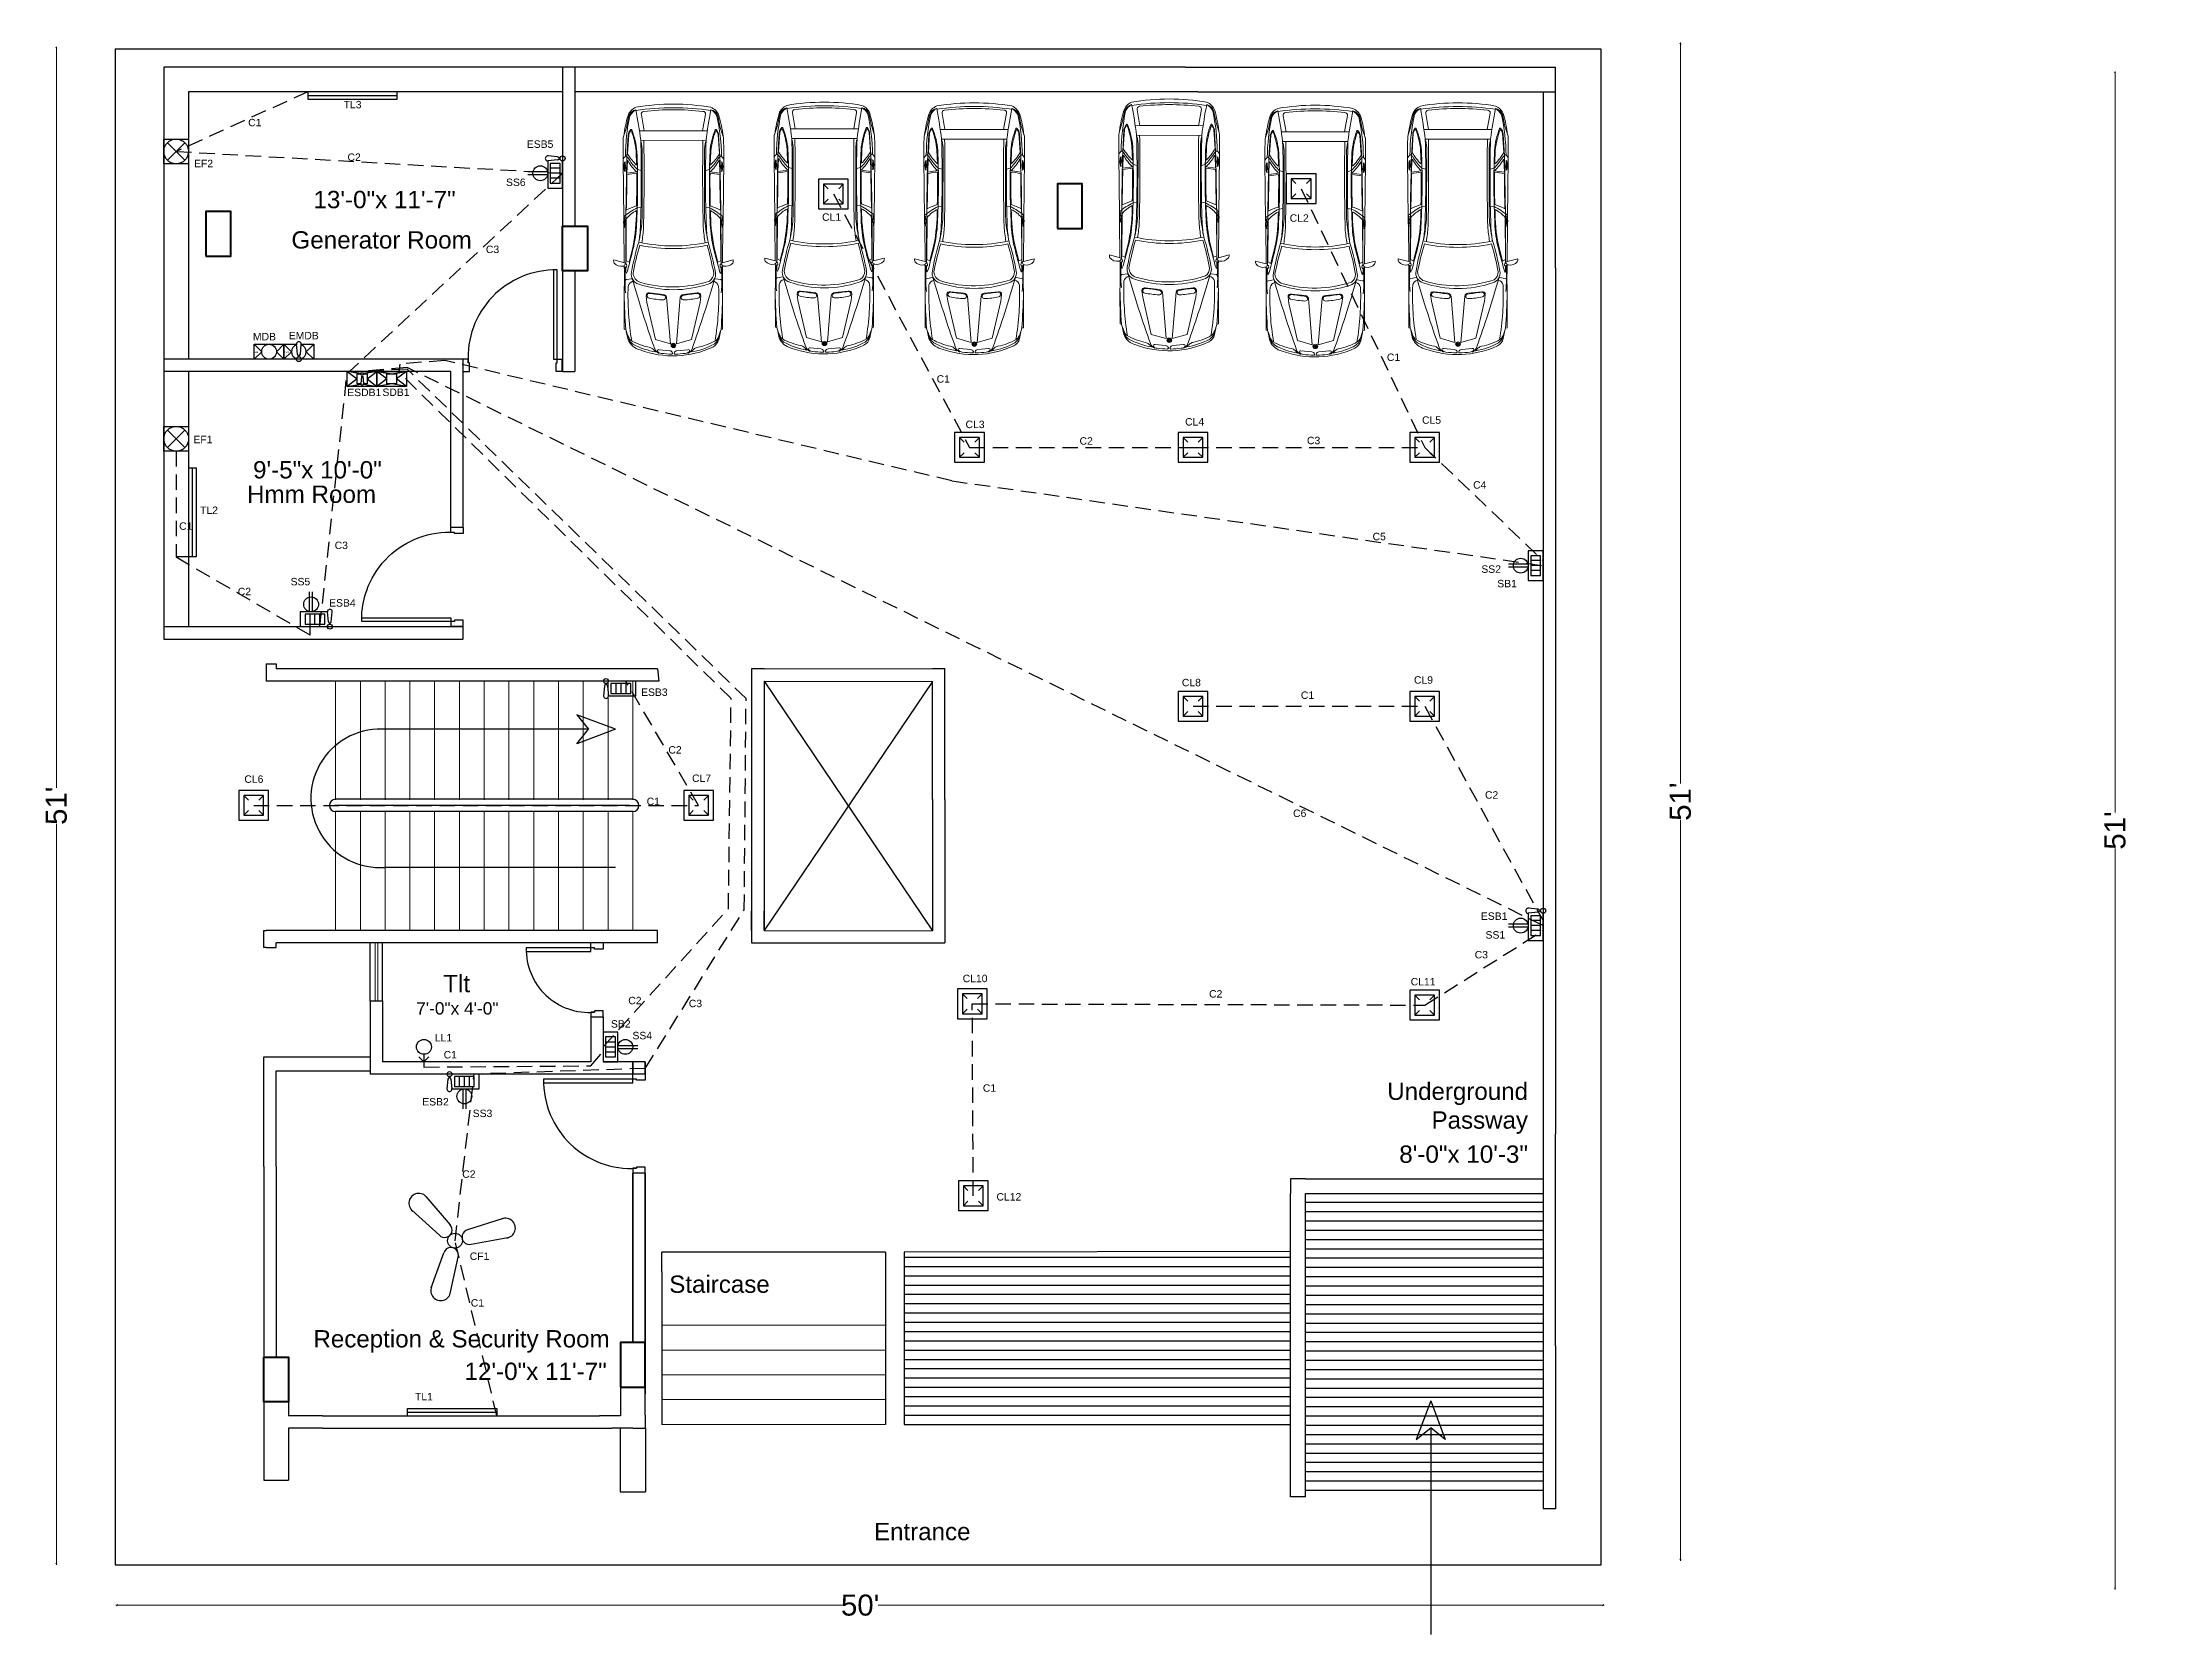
# Model space of a CAD drawing. Header units: inches. Extents: x 1921 to 3626, y 1868 to 2514.
# Drawn here: x 1921 to 2780, y 1872 to 2514 of the extents above; entities that cross this region are included whole.
import ezdxf

# ---------------------------------------------------------------- set-up
doc = ezdxf.new("R2010")
doc.units = ezdxf.units.IN
doc.header["$LTSCALE"] = 5
doc.linetypes.add('HIDDEN', pattern=[0.375, 0.25, -0.125])
for name, color, linetype in [('Arrow', 140, 'Continuous'), ('Condu', 130, 'HIDDEN'), ('ConduText', 130, 'HIDDEN'), ('door', 12, 'Continuous'), ('door2', 102, 'Continuous'), ('ECons', 10, 'HIDDEN'), ('EConsText', 11, 'HIDDEN'), ('FittingsText', 31, 'Continuous'), ('Fixtures', 30, 'Continuous'), ('FURNITURE', 3, 'Continuous')]:
    doc.layers.add(name, color=color, linetype=linetype)
for name, color, linetype, lineweight in [('CAR', 190, 'Continuous', 18), ('column.60', 7, 'Continuous', 80), ('comon line', 4, 'Continuous', 20), ('veranda door', 92, 'Continuous', 15), ('WINDOW', 96, 'Continuous', 18)]:
    doc.layers.add(name, color=color, linetype=linetype, lineweight=lineweight)
doc.layers.add('MES-TEXT', color=250, linetype='Continuous', transparency=0.75)
doc.styles.get("Standard").update_dxf_attribs({"font": 'arial.ttf'})
doc.dimstyles.new('GB', dxfattribs={"dimtxt": 8.5, "dimasz": 0.5, "dimexe": 0.18, "dimexo": 0.0625, "dimgap": 0.09, "dimtad": 0, "dimdec": 1, "dimzin": 0, "dimdsep": 46, "dimlunit": 4, "dimtxsty": 'Standard', "dimblk": 'OBLIQUE', "dimcen": 0.0275, "dimdle": 0.5, "dimse1": 1, "dimse2": 1, "dimclrd": 5, "dimclre": 5, "dimclrt": 7, "dimadec": 0, "dimazin": 0, "dimtfac": 1, "dimtdec": 1, "dimtofl": 0, "dimtmove": 0, "dimatfit": 3, "dimfxl": 0.18, "dimtolj": 1, "dimtzin": 0, "dimlwd": 5, "dimlwe": 5, "dimarcsym": 0})

# ---------------------------------------------------------------- blocks, each defined once
blk = doc.blocks.new('_Oblique')
at = {"color": 0, "lineweight": -2}
blk.add_line((-0.5, -0.5), (0.5, 0.5), dxfattribs=at)
blk = doc.blocks.new('*D10')
at = {"color": 5, "lineweight": 5, "transparency": 16777216}
for p, q in [((2757.52, 2502.65), (2757.52, 2203.46)), ((2757.52, 1889.65), (2757.52, 2188.85))]:
    blk.add_line(p, q, dxfattribs=at)
at = {"layer": 'Defpoints', "color": 0, "transparency": 16777216}
for p in [(2779.5, 2502.15), (2757.52, 1890.15), (2779.5, 1890.15)]:
    blk.add_point(p, dxfattribs=at)
at = {"color": 5, "lineweight": 5, "transparency": 16777216, "xscale": 0.5, "yscale": 0.5, "zscale": 0.5}
for p, rotation in [((2757.52, 2502.15), 90), ((2757.52, 1890.15), 270)]:
    blk.add_blockref('_Oblique', p, dxfattribs=dict(at, rotation=rotation))
at = {"color": 7, "transparency": 16777216, "insert": (2757.52, 2196.15), "char_height": 8.5, "attachment_point": 5, "rotation": 90}
blk.add_mtext("\\A1;51'", dxfattribs=at)
blk = doc.blocks.new('D3')
at = {"layer": 'FURNITURE', "linetype": 'Continuous'}
for p, q in [((-30, 0), (-30, 5)), ((-28, 5), (-30, 5)), ((-30, 0), (-27.5, 0)), ((-28, 3.5), (-28, 5)), ((-27.5, 3.5), (-28, 3.5)), ((-27.5, 0), (-27.5, 3.5)), ((-2.5, 0), (-2.5, 3.5)), ((-2.5, 3.5), (-2, 3.5)), ((0, 0), (-2.5, 0)), ((-2, 5), (0, 5)), ((-2, 3.5), (-2, 5)), ((0, 0), (0, 5))]:
    blk.add_line(p, q, dxfattribs=at)
blk.add_lwpolyline([(-3.5, 31), (-3.5, 5), (-2, 5), (-2, 31)], close=True, dxfattribs=at)
blk.add_arc((-2.75, 5.67), 25.34, 88.30414, 184.90787, dxfattribs=at)
blk = doc.blocks.new('A$C074A1D5E')
at = {"linetype": 'Continuous'}
for p, q in [((-38, 5), (-40, 5)), ((-40, 0), (-40, 5)), ((-40, 0), (-37.5, 0)), ((-38, 3.5), (-38, 5)), ((-37.5, 3.5), (-38, 3.5)), ((-37.5, 0), (-37.5, 3.5)), ((-2.5, 3.5), (-2, 3.5)), ((-2.5, 0), (-2.5, 3.5)), ((0, 0), (-2.5, 0)), ((-2, 3.5), (-2, 5)), ((-2, 5), (0, 5)), ((0, 0), (0, 5))]:
    blk.add_line(p, q, dxfattribs=at)
blk.add_lwpolyline([(-3.5, 41), (-3.5, 5), (-2, 5), (-2, 41)], close=True, dxfattribs=at)
blk.add_arc((-2.75, 5.69), 35.32, 88.7832, 183.55508, dxfattribs=at)
blk = doc.blocks.new('*D31')
at = {"color": 5, "lineweight": 5, "transparency": 16777216}
for p, q in [((1950.29, 1883.36), (2243.49, 1883.36)), ((2551.29, 1883.36), (2258.1, 1883.36))]:
    blk.add_line(p, q, dxfattribs=at)
at = {"layer": 'Defpoints', "color": 0, "transparency": 16777216}
for p in [(1950.79, 1915.04), (2550.79, 1915.04), (1950.79, 1883.36)]:
    blk.add_point(p, dxfattribs=at)
at = {"color": 5, "lineweight": 5, "transparency": 16777216, "xscale": 0.5, "yscale": 0.5, "zscale": 0.5, "rotation": 180}
blk.add_blockref('_Oblique', (1950.79, 1883.36), dxfattribs=at)
at = {"color": 5, "lineweight": 5, "transparency": 16777216, "xscale": 0.5, "yscale": 0.5, "zscale": 0.5}
blk.add_blockref('_Oblique', (2550.79, 1883.36), dxfattribs=at)
at = {"color": 7, "transparency": 16777216, "insert": (2250.79, 1883.36), "char_height": 8.5, "attachment_point": 5}
blk.add_mtext("\\A1;50'", dxfattribs=at)
blk = doc.blocks.new('*D32')
at = {"color": 5, "lineweight": 5, "transparency": 16777216}
for p, q in [((1926.23, 2512.64), (1926.23, 2213.45)), ((1926.23, 1899.64), (1926.23, 2198.84))]:
    blk.add_line(p, q, dxfattribs=at)
at = {"layer": 'Defpoints', "color": 0, "transparency": 16777216}
for p in [(1948.2, 2512.14), (1926.23, 1900.14), (1948.2, 1900.14)]:
    blk.add_point(p, dxfattribs=at)
at = {"color": 5, "lineweight": 5, "transparency": 16777216, "xscale": 0.5, "yscale": 0.5, "zscale": 0.5}
for p, rotation in [((1926.23, 2512.14), 90), ((1926.23, 1900.14), 270)]:
    blk.add_blockref('_Oblique', p, dxfattribs=dict(at, rotation=rotation))
at = {"color": 7, "transparency": 16777216, "insert": (1926.23, 2206.14), "char_height": 8.5, "attachment_point": 5, "rotation": 90}
blk.add_mtext("\\A1;51'", dxfattribs=at)
blk = doc.blocks.new('*D33')
at = {"color": 5, "lineweight": 5, "transparency": 16777216}
for p, q in [((2582.03, 2514.31), (2582.03, 2215.11)), ((2582.03, 1901.31), (2582.03, 2200.5))]:
    blk.add_line(p, q, dxfattribs=at)
at = {"layer": 'Defpoints', "color": 0, "transparency": 16777216}
for p in [(2604.01, 2513.81), (2582.03, 1901.81), (2604.01, 1901.81)]:
    blk.add_point(p, dxfattribs=at)
at = {"color": 5, "lineweight": 5, "transparency": 16777216, "xscale": 0.5, "yscale": 0.5, "zscale": 0.5}
for p, rotation in [((2582.03, 2513.81), 90), ((2582.03, 1901.81), 270)]:
    blk.add_blockref('_Oblique', p, dxfattribs=dict(at, rotation=rotation))
at = {"color": 7, "transparency": 16777216, "insert": (2582.03, 2207.81), "char_height": 8.5, "attachment_point": 5, "rotation": 90}
blk.add_mtext("\\A1;51'", dxfattribs=at)
blk = doc.blocks.new('A$C63CB61B9')
at = {"layer": 'CAR'}
for p, q in [((140.3, 17.7), (140.2, 60.2)), ((5.8, 39), (7.7, 39)), ((6.8, 40), (6.8, 38))]:
    blk.add_line(p, q, dxfattribs=at)
for points in [[(15.8, 69.6), (10.5, 68.5, 0.211062), (5.7, 64.7, 0.199974), (3.8, 17.3, 0.241256), (10.5, 9.4), (15.9, 8.3)], [(58.1, 71, -0.011642), (39.7, 71, 0.010354), (17.1, 70, -0.007316), (11.5, 68.1, -0.007316)], [(58, 70.5), (49, 70.5, 0.043025), (41.1, 70.1, 0.026478)], [(59.6, 70, -0.006494), (129.7, 69.2), (143.5, 68.4, -0.183115), (147.3, 66.7, -0.590058), (147.2, 66.1, -0.078691), (132.9, 62.8, -0.021505), (87.6, 62.9, -0.046991), (71.2, 64.8, -0.005097), (55.2, 69), (53.9, 69.5, -0.599), (53.8, 69.9, -0.043125), (57.8, 70, 0.264809)], [(58.4, 71.7), (57.7, 69.7, 0.272129), (58.3, 69.3), (59.6, 69.5), (59.6, 70.3), (60.3, 70.1), (62.4, 77.9, 0.178681), (60.4, 77.6, 0.281289), (58.4, 71.7, 0.290224), (59.6, 70.3)], [(94.5, 63.1, -0.048718), (71.4, 65.3), (60.9, 67.9), (61.8, 69.9), (89.2, 69.7, -0.097694), (94.5, 63.1, -1.123136)], [(88.5, 71.3), (127.7, 71.7, -0.009529), (142.1, 71.6), (148.6, 69.5), (156.4, 67.9, -0.231523), (160.2, 63.4, -0.016545), (140.3, 60.2, -0.015317), (83.7, 60.4, -0.028271), (74, 61.5, 0.00009), (74, 61.5)], [(83.6, 70.6), (84.1, 71.1, -0.108759), (89.7, 71.1), (90, 70.6, 0.152295), (83.7, 70.6, -0.555081)], [(84.4, 70.8, 0.210809), (89.2, 70.8, 3.063828)], [(90.5, 71.3, -0.065347), (96.3, 62.5), (96.6, 60)], [(97.6, 63, 0.035826), (94.9, 69.6, 0.00576), (117.9, 69.2, -0.015791), (118.8, 62.8, -0.009092), (97.6, 63, 1.085888)], [(120, 70.3), (120.3, 70.8, -0.108672), (126, 70.7), (126.3, 70.3, 0.177495), (120, 70.3), (121.1, 70.4, 0.169575), (124.9, 70.4), (126.1, 70.4)], [(129.8, 70.3, -0.362528), (130, 69.8, -0.142038), (127.8, 67.8, 0.04673), (121.3, 62.4), (120.6, 59.9)], [(121.1, 70.4, -0.117115), (124.9, 70.4, -27.4722)], [(160.2, 63.4, 0.137161), (156.2, 67.3, 0.050352), (129.8, 70.3, 0.1974), (127.7, 71.7, -2.896532)], [(143.1, 6.6, 0.035839), (156.4, 9.4, 0.212597), (161.8, 14.5, 0.084711), (161.8, 63.4, 0.212594), (156.4, 68.6, 0.039259), (143.1, 71.3, 0.039259)], [(50.3, 65.8, 0.017108), (4.6, 51.1, 0.21495), (1.6, 48.3, -4.000193)], [(2.5, 50.3), (4.3, 52.2, 0.138239), (5.4, 54.4, -0.076745), (9.8, 66.3, -0.209548), (12.2, 68.1, 0.137478), (9.3, 67.2, 0.01382), (7.6, 65.4, 0.088593), (2.5, 50.3, -0.711487)], [(39.1, 56.8), (34.8, 56.3), (10.6, 50.7), (7.9, 40.9), (38.1, 43.4, 0.331787), (39.9, 45.5), (40.9, 54.5, 0.489712), (39.1, 56.8, 0.89015)], [(48.5, 65.3, 0.273603), (45.2, 68.4, 0.05014), (9.7, 66.1)], [(39.3, 45.1, 0.0173), (40.6, 54.4, 0.971638), (37.5, 54.9, 0.038584), (36.4, 45.8, 0.930076), (39.3, 45.1, 0.1341)], [(88.5, 6.6), (127.7, 6.2, 0.009529), (142.1, 6.3), (148.6, 8.4), (156.4, 10, 0.231523), (160.2, 14.5, 0.016545), (140.3, 17.7, 0.015317), (83.7, 17.5, 0.028271), (74, 16.4, -0.030996), (54.5, 11.7, -0.399499), (46.6, 16.4, -0.157171), (46.6, 61.5, -0.386582), (54.2, 66.3, -0.032087), (74, 61.5, 0.108557), (74, 16.4)], [(72, 60.9, 0.100464), (72, 17.1, -0.026246), (53.8, 12.7, -0.289023), (47.9, 17.1, -0.15387), (48.7, 62.5, -0.245533), (53.8, 65.2, -0.026191), (72, 60.9, 4.664965)], [(140.2, 58.2, -0.010471), (83.5, 58.4, -0.021914), (73.6, 59.6, 0.095202)], [(74, 61.5, -0.000068), (74, 61.5)], [(75.1, 61.3, 0.031592), (89.9, 59.3), (134.7, 59.3), (139.2, 59.9)], [(126.9, 68.9), (118.8, 69.2), (119.7, 62.8, -0.078712), (126.9, 68.5, 1.005346), (126.9, 68.9, -2.834061)], [(124.1, 63, -0.070793), (131.5, 68.9), (144.1, 68, -0.180831), (146.5, 66.7, -0.487273), (146.4, 66.4, -0.059305), (133.2, 63.3), (124.1, 63)], [(146.5, 61, -0.003291), (146.5, 16.8, -8.308092)], [(146.5, 58), (157.2, 59.9, -0.477834), (159.1, 58.2, -0.056957), (159.1, 19.6, -0.459076), (156.9, 18.1), (146.5, 19.9)], [(159.7, 14.6, 0.074122), (159.7, 63.3, 43085.169904)], [(1.1, 40.1, -0.024276), (1.6, 46.8, -0.218374), (2.9, 49.4, -0.626852), (4, 48.3), (3.3, 41.3, -0.297243), (1.9, 39.5, -0.504955), (1.1, 40.1, -1.036436)], [(1.1, 37.9, 0.024276), (1.6, 31.1, 0.218374), (2.9, 28.6, 0.626852), (4, 29.6), (3.3, 36.7, 0.297243), (1.9, 38.4, 0.504955), (1.1, 37.9, 1.036436)], [(50.3, 12.1, -0.017108), (4.6, 26.8, -0.21495), (1.6, 29.6, 4.000193)], [(39.1, 21.2), (34.8, 21.7), (10.6, 27.3), (7.9, 37), (38.1, 34.5, -0.331787), (39.9, 32.4), (40.9, 23.4, -0.489712), (39.1, 21.2, -0.89015)], [(39.3, 32.8, -0.0173), (40.6, 23.5, -0.971638), (37.5, 23.1, -0.038584), (36.4, 32.2, -0.930076), (39.3, 32.8, -0.1341)], [(2.5, 27.6), (4.3, 25.7, -0.138239), (5.4, 23.6, 0.076745), (9.8, 11.6, 0.209548), (12.2, 9.8, -0.137478), (9.3, 10.7, -0.01382), (7.6, 12.6, -0.088593), (2.5, 27.6, 0.711487)], [(59.6, 7.9, 0.006494), (129.7, 8.7), (143.5, 9.5, 0.183115), (147.3, 11.2, 0.590058), (147.2, 11.8, 0.078691), (132.9, 15.2, 0.021505), (87.6, 15.1, 0.046991), (71.2, 13.1, 0.005097), (55.2, 9), (53.9, 8.4, 0.599), (53.8, 8.1, 0.043125), (57.8, 7.9, -0.264809)], [(94.5, 14.9, 0.048718), (71.4, 12.7), (60.9, 10.1), (61.8, 8.1), (89.2, 8.3, 0.097694), (94.5, 14.9, 1.123136)], [(140.3, 19.7, 0.009766), (83.5, 19.5, 0.025668), (73.6, 18.4, 93.585403)], [(75.1, 16.7, -0.031592), (89.9, 18.6), (134.7, 18.7), (139.2, 18)], [(90.5, 6.6, 0.065347), (96.3, 15.4), (96.6, 17.9)], [(97.6, 14.9, -0.035826), (94.9, 8.3, -0.00576), (117.9, 8.7, 0.015791), (118.8, 15.1, 0.009092), (97.6, 14.9, -1.085888)], [(126.9, 9), (118.8, 8.7), (119.7, 15.1, 0.078712), (126.9, 9.4, -1.005346), (126.9, 9, 2.834061)], [(129.8, 7.7, 0.362528), (130, 8.1, 0.142038), (127.8, 10.1, -0.04673), (121.3, 15.5), (120.6, 18.1)], [(124.1, 15, 0.070793), (131.5, 9.1), (144.1, 9.9, 0.180831), (146.5, 11.2, 0.487273), (146.4, 11.6, 0.059305), (133.2, 14.7), (124.1, 15)], [(160.2, 14.5, -0.137161), (156.2, 10.6, -0.050352), (129.8, 7.7, -0.1974), (127.7, 6.2, 2.896532)], [(48.5, 12.6, -0.273603), (45.2, 9.5, -0.05014), (9.7, 11.8)], [(58.1, 7, 0.011642), (39.7, 6.9, -0.010354), (17.1, 7.9, 0.007316), (11.5, 9.9, 0.007316)], [(58, 7.4), (49, 7.5, -0.043025), (41.1, 7.8, -0.026478)], [(58.4, 6.2), (57.7, 8.2, -0.272129), (58.3, 8.6), (59.6, 8.4), (59.6, 7.6), (60.3, 7.9), (62.4, 0.1, -0.178681), (60.4, 0.4, -0.281289), (58.4, 6.2, -0.290224), (59.6, 7.6)], [(83.6, 7.3), (84.1, 6.8, 0.108759), (89.7, 6.9), (90, 7.3, -0.152295), (83.7, 7.3, 0.555081)], [(84.4, 7.1, -0.210809), (89.2, 7.1, -3.063828)], [(120, 7.6), (120.3, 7.2, 0.108672), (126, 7.2), (126.3, 7.6, -0.177495), (120, 7.6), (121.1, 7.5, -0.169575), (124.9, 7.6), (126.1, 7.6)], [(121.1, 7.5, 0.117115), (124.9, 7.6, 27.4722)]]:
    blk.add_lwpolyline(points, format="xyb", dxfattribs=at)
for points in [[(39.7, 71), (17.4, 71), (17.3, 70)], [(50.3, 65.8), (50.3, 65.8), (50.1, 66), (49.6, 69.8), (49, 70.5)], [(60.5, 71), (84.8, 71.2)], [(39.7, 6.9), (17.4, 7), (17.3, 7.9)], [(50.3, 12.1), (50.3, 12.1), (50.1, 11.9), (49.6, 8.2), (49, 7.5)], [(60.5, 6.9), (84.8, 6.7)]]:
    blk.add_lwpolyline(points, dxfattribs=at)
for major_axis, ratio in [((0, -1.55), 0.909942), ((0, -1.01), 0.924648)]:
    blk.add_ellipse((6.8, 39), major_axis=major_axis, ratio=ratio, dxfattribs=at)
blk = doc.blocks.new('CeilingLight1')
for p, q in [((6, 6), (-6, 6)), ((-6, 6), (-6, -6)), ((4, 4), (-4, 4)), ((-4, 4), (-4, -4)), ((-4, 4), (-2.12, 2.12)), ((4, 4), (2.12, 2.12)), ((4, -4), (4, 4)), ((6, -6), (6, 6)), ((-6, -6), (6, -6)), ((-2.12, -2.12), (-4, -4)), ((-4, -4), (4, -4)), ((2.12, -2.12), (4, -4))]:
    blk.add_line(p, q)
blk = doc.blocks.new('ESwitchBoard1')
for p, q in [((11, 6), (0, 6)), ((0, 6), (0, 0)), ((0, 0), (11, 0)), ((10, 5), (2, 5)), ((2, 5), (2, 1)), ((2, 1), (10, 1)), ((4, 1), (4, 5)), ((6, 1), (6, 5)), ((8, 1), (8, 5)), ((10, 1), (10, 5)), ((11.4, 2), (11, 6)), ((12, 1), (12, 1.4)), ((12.6, 2), (13, 6))]:
    blk.add_line(p, q)
blk.add_circle((12, 0), 1)
for centre, radius, start, end in [((12, 6), 1, 348.57881, 191.42119), ((12, 2), 0.6, 180, 0)]:
    blk.add_arc(centre, radius, start, end)
blk = doc.blocks.new('TubeLight1')
for p, q in [((0, 0), (0, 3)), ((0, 3), (36, 3)), ((0, 1.5), (36, 1.5)), ((36, 3), (36, 0))]:
    blk.add_line(p, q)
blk = doc.blocks.new('CeilingFan2')
for p, q in [((-11.72, 17.88), (-2.01, 6.4)), ((-17.47, 12.32), (-6.33, 2.23)), ((19.4, 8.97), (5.09, 4.37)), ((21.34, 1.21), (6.55, -1.46)), ((-9.62, -19.09), (-4.53, -4.94)), ((-1.93, -21.29), (1.23, -6.59))]:
    blk.add_line(p, q)
blk.add_circle((0, 0), 3)
for centre, radius, start, end in [((-14.6, 15.1), 4, 36.40809, 231.66439), ((20.37, 5.09), 4, 276.40809, 111.66439), ((-4.17, 4.31), 3, 224.03624, 44.03624), ((5.82, 1.46), 3, 104.03624, 284.03624), ((-1.65, -5.77), 3, 344.03624, 164.03624), ((-5.78, -20.19), 4, 156.40809, 351.66439)]:
    blk.add_arc(centre, radius, start, end)
blk = doc.blocks.new('Two-Pin_1')
for p, q in [((-0.6, 0.06), (-0.6, 8)), ((0.6, 0.06), (0.6, 8))]:
    blk.add_line(p, q)
blk.add_circle((0, 3), 3)
blk = doc.blocks.new('WallLight1')
for p, q in [((0, 0), (-2, -2)), ((0, -3), (0, 0)), ((0, 0), (2, -2))]:
    blk.add_line(p, q)
blk.add_circle((0, -6), 3)
blk = doc.blocks.new('SwitchBoard1')
for p, q in [((12, 6), (0, 6)), ((0, 6), (0, 0)), ((0, 0), (12, 0)), ((10, 5), (2, 5)), ((2, 5), (2, 1)), ((2, 1), (10, 1)), ((4, 1), (4, 5)), ((6, 1), (6, 5)), ((8, 1), (8, 5)), ((10, 1), (10, 5)), ((12, 0), (12, 6))]:
    blk.add_line(p, q)
blk = doc.blocks.new('ExhaustFan1')
for p, q in [((-10, 5), (-10, 10)), ((-10, 10), (-5, 10)), ((-5, 10), (0, 10)), ((0, 10), (0, 5)), ((-10, 0), (-10, 5)), ((-5, 0), (-10, 0)), ((-8.54, 1.46), (-1.46, 8.54)), ((-1.46, 1.46), (-8.54, 8.54)), ((0, 0), (-5, 0)), ((0, 5), (0, 0))]:
    blk.add_line(p, q)
blk.add_circle((-5, 5), 5)
blk = doc.blocks.new('EMainDist1')
for p, q in [((0, 0), (0, 6)), ((0, 6), (5, 6)), ((0, 6), (3, 3)), ((3, 3), (0, 0)), ((5, 0), (0, 0)), ((5.4, 2), (5, 6)), ((6.6, 2), (7, 6)), ((7, 6), (12, 6)), ((12, 0), (7, 0)), ((12, 6), (9, 3)), ((9, 3), (12, 0)), ((12, 6), (12, 0))]:
    blk.add_line(p, q)
blk.add_circle((6, 0), 1)
for centre, radius, start, end in [((6, 3), 3, 109.13577, 250.81186), ((6, 6), 1, 348.57881, 191.42119), ((6, 2), 0.6, 180, 0), ((6, 3), 3, 289.18814, 70.86423)]:
    blk.add_arc(centre, radius, start, end)
at = {"insert": (0, 3), "char_height": 0.5, "attachment_point": 1}
blk.add_mtext_dynamic_manual_height_columns('EMDB', width=2, gutter_width=12.5, heights=[0], dxfattribs=at)
blk = doc.blocks.new('MainDist1')
for p, q in [((0, 0), (0, 6)), ((0, 6), (12, 6)), ((0, 6), (3, 3)), ((3, 3), (0, 0)), ((12, 0), (0, 0)), ((12, 6), (9, 3)), ((9, 3), (12, 0)), ((12, 6), (12, 0))]:
    blk.add_line(p, q)
blk.add_circle((6, 3), 3)
at = {"insert": (0, 3), "char_height": 0.5, "attachment_point": 1}
blk.add_mtext_dynamic_manual_height_columns('MDB', width=2, gutter_width=12.5, heights=[0], dxfattribs=at)
blk = doc.blocks.new('ESDB1')
for p, q in [((0, 0), (0, 6)), ((0, 6), (12, 6)), ((4, 3), (0, 6)), ((5.51, 5.08), (0, 6)), ((4, 3), (0, 0)), ((0, 0), (5.51, 0.92)), ((12, 0), (0, 0)), ((4, 1), (4, 5)), ((4, 5), (5.5, 5)), ((5.5, 1), (4, 1)), ((5.75, 2), (5.5, 5)), ((6.25, 2), (6.5, 5)), ((12, 6), (6.49, 5.08)), ((6.49, 0.92), (12, 0)), ((6.5, 5), (8, 5)), ((8, 1), (6.5, 1)), ((8, 3), (12, 6)), ((8, 5), (8, 1)), ((12, 0), (8, 3)), ((12, 6), (12, 0))]:
    blk.add_line(p, q)
blk.add_circle((6, 1), 0.5)
for centre, radius, start, end in [((6, 5), 0.5, 350.47272, 189.52728), ((6, 2), 0.25, 180, 0)]:
    blk.add_arc(centre, radius, start, end)
at = {"insert": (4, 5), "char_height": 0.5, "attachment_point": 1}
blk.add_mtext_dynamic_manual_height_columns('\\pxr0.2;ESDB', width=2, gutter_width=12.5, heights=[0], dxfattribs=at)
blk = doc.blocks.new('SDB_1')
for p, q in [((0, 0), (0, 6)), ((0, 6), (12, 6)), ((0, 6), (4, 3)), ((0, 6), (6, 5)), ((0, 0), (4, 3)), ((6, 1), (0, 0)), ((12, 0), (0, 0)), ((4, 1), (4, 5)), ((4, 5), (8, 5)), ((8, 1), (4, 1)), ((6, 5), (12, 6)), ((12, 0), (6, 1)), ((8, 3), (12, 6)), ((8, 5), (8, 1)), ((8, 3), (12, 0)), ((12, 6), (12, 0))]:
    blk.add_line(p, q)
at = {"insert": (4, 5), "char_height": 0.5, "attachment_point": 1}
blk.add_mtext_dynamic_manual_height_columns('SDB', width=2, gutter_width=12.5, heights=[1], dxfattribs=at)

msp = doc.modelspace()

# ---------------------------------------------------------------- hatches: boundary and pattern name
h = msp.add_hatch()
h.set_pattern_fill('ANSI31', color=256, scale=30, angle=135)
h.set_pattern_definition([(180, (-549184.937, 10140572.3057), (-2e-16, -3.75), [])])
h.paths.add_polyline_path([(2526.57, 1927.12), (2526.63, 2049.53), (2430.63, 2049.53), (2430.57, 1927.12)])
h = msp.add_hatch()
h.set_pattern_fill('ANSI31', color=256, scale=30, angle=135)
h.set_pattern_definition([(180, (-549323.1674, 10140617.632), (-2e-16, -3.75), [])])
h.paths.add_polyline_path([(2424.57, 1956.38), (2424.57, 2025.29), (2268.7, 2026.11), (2268.54, 1956.38)])

# ---------------------------------------------------------------- linework, layer by layer
for p, q in [((1950, 2511.73), (1950, 1899.73)), ((2550, 2511.64), (1950, 2511.64)), ((2550, 1899.64), (2550, 2511.64)), ((1969.59, 2504.42), (1969.59, 2423.79)), ((2001.77, 2504.42), (1969.59, 2504.42)), ((2351.18, 2504.42), (2001.77, 2504.42)), ((2130.65, 2504.42), (2130.65, 2381.48)), ((2135.65, 2504.42), (2135.65, 2440.11)), ((2382.18, 2504.42), (2351.18, 2504.42)), ((2382.18, 2504.42), (2510.18, 2504.42)), ((2452.18, 2504.42), (2526.57, 2504.42)), ((2510.18, 2504.42), (2527.5, 2504.42)), ((2526.57, 2504.42), (2531.57, 2504.42)), ((2531.57, 2489.25), (2531.57, 2504.42)), ((2003.18, 2494.42), (1979.59, 2494.42)), ((1979.59, 2494.42), (1979.59, 2428.79)), ((2130.65, 2494.42), (2003.18, 2494.42)), ((2387.18, 2494.42), (2135.65, 2494.42)), ((2387.18, 2494.42), (2452.18, 2494.42)), ((2452.18, 2494.42), (2526.57, 2494.42)), ((2526.57, 2494.42), (2526.57, 1922.28)), ((2531.57, 2423.28), (2531.57, 2489.25)), ((2140.65, 2434.91), (2140.65, 2440.11)), ((1969.59, 2423.79), (1969.63, 2381.47)), ((1979.59, 2428.79), (1979.59, 2386.47)), ((2135.65, 2422.11), (2135.65, 2381.48)), ((2531.57, 2423.28), (2531.57, 2337.74)), ((2090.52, 2386.47), (1969.63, 2386.47)), ((2085.52, 2381.48), (1969.63, 2381.47)), ((1969.63, 2381.47), (1969.63, 2381.47)), ((1969.63, 2381.47), (1969.63, 2273.47)), ((1979.63, 2381.47), (1979.63, 2278.47)), ((2085.52, 2318.52), (2085.52, 2381.48)), ((2090.52, 2318.52), (2090.52, 2381.48)), ((2130.65, 2381.48), (2135.65, 2381.48)), ((2531.57, 2337.74), (2531.57, 2073.62)), ((1969.63, 2278.47), (2090.52, 2278.47)), ((2090.52, 2273.51), (2090.52, 2278.47)), ((1969.63, 2273.47), (1974.63, 2273.47)), ((1974.63, 2273.47), (2090.52, 2273.47)), ((2010.99, 2263.42), (2014.99, 2263.42)), ((2010.99, 2263.42), (2010.99, 2256.49)), ((2014.99, 2263.42), (2014.99, 2261.49)), ((2168.91, 2261.49), (2014.99, 2261.49)), ((2062.99, 2261.49), (2057.99, 2261.49)), ((2168.91, 2261.49), (2169.47, 2256.49)), ((2206.97, 2261.49), (2206.97, 2150.79)), ((2211.99, 2261.49), (2206.97, 2261.49)), ((2211.99, 2261.49), (2279.99, 2261.51)), ((2279.99, 2261.51), (2284.99, 2261.51)), ((2284.99, 2208.64), (2284.99, 2261.51)), ((2169.47, 2256.49), (2010.99, 2256.49)), ((2211.99, 2256.48), (2279.99, 2256.35)), ((2211.99, 2256.48), (2211.99, 2155.79)), ((2211.99, 2256.48), (2279.99, 2155.69)), ((2279.99, 2256.35), (2211.99, 2155.79)), ((2279.99, 2208.64), (2279.99, 2256.35)), ((2279.99, 2208.64), (2279.99, 2203.64)), ((2284.99, 2208.64), (2284.99, 2203.64)), ((2279.99, 2203.64), (2279.99, 2155.69)), ((2284.99, 2203.64), (2284.99, 2150.75)), ((2009.99, 2148.86), (2009.99, 2155.79)), ((2009.99, 2155.79), (2010.99, 2155.79)), ((2168.91, 2155.79), (2010.99, 2155.79)), ((2168.91, 2150.79), (2168.91, 2155.79)), ((2206.99, 2155.79), (2206.97, 2155.79)), ((2206.99, 2155.79), (2206.99, 2163.64)), ((2211.99, 2155.79), (2211.99, 2163.64)), ((2211.99, 2155.79), (2279.99, 2155.69)), ((2010.99, 2148.86), (2009.99, 2148.86)), ((2010.99, 2148.86), (2014.99, 2148.86)), ((2168.91, 2150.79), (2014.99, 2150.79)), ((2014.99, 2148.86), (2014.99, 2150.79)), ((2052.99, 2127.36), (2052.99, 2150.79)), ((2062.99, 2150.79), (2057.99, 2150.79)), ((2057.99, 2127.36), (2057.99, 2150.79)), ((2206.97, 2150.79), (2211.99, 2150.79)), ((2211.99, 2150.79), (2279.99, 2150.75)), ((2279.99, 2150.75), (2284.99, 2150.75)), ((2052.99, 2127.36), (2052.99, 2097.79)), ((2052.99, 2127.36), (2057.99, 2127.36)), ((2057.99, 2127.36), (2057.99, 2102.79)), ((2141.99, 2120.79), (2141.99, 2102.79)), ((2146.99, 2120.79), (2141.99, 2120.79)), ((2146.99, 2120.79), (2146.99, 2102.79)), ((2009.99, 2060.48), (2009.99, 2104.78)), ((2009.99, 2104.78), (2053.18, 2104.78)), ((2014.99, 2060.48), (2014.99, 2099.17)), ((2014.99, 2099.17), (2052.99, 2099.17)), ((2163.99, 2097.79), (2052.99, 2097.79)), ((2141.99, 2102.79), (2057.99, 2102.79)), ((2163.99, 2102.79), (2146.99, 2102.79)), ((2158.99, 2097.79), (2158.99, 2102.79)), ((2158.99, 2102.79), (2158.99, 2097.79)), ((2163.99, 2097.79), (2163.99, 2102.79)), ((2163.99, 2102.79), (2163.99, 2097.79)), ((2531.57, 1988.08), (2531.57, 2073.62)), ((2009.99, 2060.48), (2009.99, 1983.48)), ((2014.99, 2060.48), (2014.99, 1983.48)), ((2158.99, 1989.44), (2158.99, 2057.79)), ((2158.99, 2057.79), (2158.99, 1989.44)), ((2163.99, 2057.79), (2158.99, 2057.79)), ((2163.99, 1965.44), (2163.99, 2057.79)), ((2163.99, 2057.79), (2163.99, 1968.65)), ((2424.57, 1927.12), (2424.57, 2049.53)), ((2430.57, 1927.12), (2430.57, 2049.53)), ((2260.97, 2025.86), (2170.69, 2025.86)), ((2170.69, 2018.01), (2170.69, 2025.86)), ((2260.97, 2025.86), (2260.97, 1956.38)), ((2170.69, 2018.01), (2170.77, 1956.38)), ((2531.57, 1988.08), (2531.57, 1922.28)), ((2163.99, 1976.64), (2163.99, 1971.44)), ((2019.99, 1971.44), (2019.99, 1959.79)), ((2153.99, 1971.44), (2153.99, 1959.8)), ((2033.64, 1959.83), (2019.99, 1959.83)), ((2033.64, 1959.83), (2145.56, 1959.8)), ((2153.99, 1959.8), (2145.56, 1959.8)), ((2164.09, 1954.8), (2163.99, 1965.44)), ((2019.99, 1954.82), (2019.99, 1933.8)), ((2033.64, 1954.82), (2019.99, 1954.82)), ((2033.64, 1954.82), (2145.56, 1954.8)), ((2145.56, 1954.8), (2150.56, 1954.8)), ((2158.99, 1954.8), (2150.56, 1954.8)), ((2153.9, 1954.8), (2153.9, 1929.13)), ((2158.99, 1954.8), (2164.09, 1954.8)), ((2164.09, 1954.8), (2164.09, 1929.13)), ((2153.9, 1929.13), (2164.09, 1929.13)), ((2531.57, 1922.28), (2526.57, 1922.28)), ((1950, 1899.64), (2550, 1899.64))]:
    msp.add_line(p, q)
at = {"ltscale": 5}
for p, q in [((2526.57, 2494.42), (2531.57, 2494.42)), ((2424.57, 2055.53), (2424.57, 2049.53)), ((2430.57, 2055.53), (2424.57, 2055.53)), ((2430.57, 2055.53), (2526.57, 2055.53)), ((2430.57, 2049.53), (2526.57, 2049.53)), ((2424.57, 2026.21), (2268.54, 2025.86)), ((2268.54, 2025.86), (2268.54, 1956.38)), ((2268.54, 1956.38), (2424.57, 1956.38)), ((2430.57, 1927.12), (2424.57, 1927.12))]:
    msp.add_line(p, q, dxfattribs=at)
at = {"color": 18, "true_color": 0x000000}
for p, q in [((2158.99, 2208.79), (2038.99, 2208.79)), ((2157.68, 2206.29), (2038.65, 2206.29)), ((2158.99, 2203.79), (2038.99, 2203.79))]:
    msp.add_line(p, q, dxfattribs=at)
at = {"linetype": 'Continuous'}
for p, q in [((2009.99, 1965.44), (2009.99, 1933.8)), ((2145.56, 1959.8), (2145.56, 1959.82)), ((2009.99, 1933.8), (2019.99, 1933.8))]:
    msp.add_line(p, q, dxfattribs=at)
at = {"color": 18, "true_color": 0x000000}
for centre, start, end in [((2038.99, 2206.29), 90, 270), ((2158.99, 2206.29), 270, 90)]:
    msp.add_arc(centre, 2.5, start, end, dxfattribs=at)
at = {"layer": 'Arrow'}
for p, q in [((2151.99, 2237.04), (2136.42, 2242.91)), ((2136.42, 2242.91), (2141.12, 2237.04)), ((2141.12, 2237.04), (2057.71, 2237.04)), ((2151.99, 2237.04), (2136.42, 2231.18)), ((2136.42, 2231.18), (2141.12, 2237.04)), ((2058.71, 2181.29), (2151.99, 2181.29)), ((2481.23, 1965.84), (2475.36, 1950.27)), ((2481.23, 1965.84), (2487.09, 1950.27)), ((2475.36, 1950.27), (2481.23, 1954.97)), ((2481.23, 1954.97), (2481.23, 1871.55)), ((2487.09, 1950.27), (2481.23, 1954.97))]:
    msp.add_line(p, q, dxfattribs=at)
msp.add_arc((2056.91, 2209.13), 27.92, 88.36036, 274.27402, dxfattribs=at)
at = {"layer": 'column.60', "ltscale": 0.3}
for points in [[(2330.47, 2439.27), (2340.47, 2439.27), (2340.47, 2457.31), (2330.47, 2457.31)], [(1986.65, 2428.07), (1996.65, 2428.07), (1996.65, 2446.11), (1986.65, 2446.11)], [(2130.65, 2440.11), (2140.65, 2440.11), (2140.65, 2422.11), (2130.65, 2422.11)], [(2153.99, 1971.44), (2163.99, 1971.44), (2163.99, 1989.44), (2153.99, 1989.44)], [(2009.99, 1983.48), (2019.99, 1983.48), (2019.99, 1965.44), (2009.99, 1965.44)]]:
    msp.add_lwpolyline(points, close=True, dxfattribs=at)
at = {"layer": 'comon line'}
for p, q in [((2038.99, 2208.49), (2038.99, 2256.49)), ((2048.99, 2208.49), (2048.99, 2256.49)), ((2058.99, 2208.49), (2058.99, 2256.49)), ((2068.99, 2208.49), (2068.99, 2256.49)), ((2078.99, 2208.49), (2078.99, 2256.49)), ((2088.99, 2208.49), (2088.99, 2256.49)), ((2098.99, 2208.49), (2098.99, 2256.49)), ((2108.99, 2208.49), (2108.99, 2256.49)), ((2118.99, 2208.49), (2118.99, 2256.49)), ((2128.99, 2208.49), (2128.99, 2256.49)), ((2138.99, 2208.49), (2138.99, 2256.49)), ((2148.99, 2208.49), (2148.99, 2256.49)), ((2158.99, 2208.49), (2158.99, 2256.49)), ((2038.99, 2203.79), (2038.99, 2155.79)), ((2048.99, 2203.79), (2048.99, 2155.79)), ((2058.99, 2203.79), (2058.99, 2155.79)), ((2068.99, 2203.79), (2068.99, 2155.79)), ((2078.99, 2203.79), (2078.99, 2155.79)), ((2088.99, 2203.79), (2088.99, 2155.79)), ((2098.99, 2203.79), (2098.99, 2155.79)), ((2108.99, 2203.79), (2108.99, 2155.79)), ((2118.99, 2203.79), (2118.99, 2155.79)), ((2128.99, 2203.79), (2128.99, 2155.79)), ((2138.99, 2203.79), (2138.99, 2155.79)), ((2148.99, 2203.79), (2148.99, 2155.79)), ((2158.99, 2203.79), (2158.99, 2155.79)), ((2260.97, 1996.38), (2170.77, 1996.38)), ((2260.97, 1986.38), (2170.77, 1986.38)), ((2260.97, 1976.38), (2170.77, 1976.38)), ((2260.97, 1966.38), (2170.77, 1966.38)), ((2260.97, 1956.38), (2170.77, 1956.38))]:
    msp.add_line(p, q, dxfattribs=at)
at = {"layer": 'Condu', "ltscale": 5}
for p, q in [((2240.01, 2453.18), (2294.96, 2350.83)), ((2428.88, 2455.3), (2478.77, 2350.83)), ((2198.68, 2249.42), (2064.29, 2381.48)), ((2064.72, 2381.48), (2065.11, 2384.49)), ((2083.04, 2385.95), (2065.11, 2384.49)), ((2287.79, 2337.35), (2083.04, 2385.95)), ((2294.96, 2350.83), (2385.21, 2350.83)), ((2385.21, 2350.83), (2478.77, 2350.83)), ((2478.77, 2350.83), (2526.57, 2305.11)), ((2287.79, 2337.35), (2526.57, 2303.11)), ((2197.62, 2164.62), (2198.68, 2249.42)), ((2146.99, 2108.79), (2197.62, 2164.62)), ((2141.99, 2101.12), (2146.99, 2106.79)), ((2074.65, 2102.79), (2074.65, 2100.63)), ((2074.65, 2100.63), (2141.99, 2101.12))]:
    msp.add_line(p, q, dxfattribs=at)
at = {"layer": 'ECons', "ltscale": 5}
for p, q in [((2027.81, 2494.42), (1974.59, 2470.33)), ((1974.59, 2470.33), (2130.65, 2461.53)), ((2130.65, 2461.53), (2044.64, 2381.48)), ((2032.66, 2278.47), (2043.7, 2381.48)), ((2067.85, 2383.11), (2049.87, 2381.48)), ((2067.83, 2382.46), (2049.87, 2381.48)), ((2204.74, 2249.42), (2067.83, 2382.46)), ((2526.57, 2157.76), (2067.85, 2383.11)), ((1974.63, 2349.32), (1974.63, 2306.6)), ((1974.63, 2306.6), (2028.66, 2275.08)), ((1979.63, 2306.6), (1974.63, 2306.6)), ((2028.66, 2275.08), (2028.66, 2279.47)), ((2185.56, 2206.29), (2156.18, 2256.49)), ((2203.98, 2164.08), (2204.74, 2249.42)), ((2385.21, 2246.32), (2478.77, 2246.32)), ((2478.77, 2246.32), (2526.57, 2159.76)), ((2005.93, 2206.29), (2185.56, 2206.29)), ((2163.99, 2100.09), (2203.98, 2164.08)), ((2478.77, 2125.66), (2526.57, 2155.76)), ((2296.47, 2048.67), (2296.08, 2126.18)), ((2296.08, 2126.18), (2478.77, 2125.66)), ((2087.21, 2030.53), (2094.95, 2097.79)), ((2163.99, 2100.09), (2094.95, 2097.79)), ((2104.08, 1959.83), (2087.21, 2030.53))]:
    msp.add_line(p, q, dxfattribs=at)
at = {"layer": 'veranda door', "ltscale": 0.3}
for p, q in [((2083.89, 1954.8), (2033.64, 1954.8)), ((2145.56, 1954.8), (2073.89, 1954.8))]:
    msp.add_line(p, q, dxfattribs=at)
at = {"layer": 'WINDOW'}
for p, q in [((2052.99, 2127.36), (2052.99, 2150.79)), ((2054.99, 2127.36), (2054.99, 2150.79)), ((2055.99, 2127.36), (2055.99, 2150.79)), ((2057.99, 2127.36), (2057.99, 2150.79))]:
    msp.add_line(p, q, dxfattribs=at)

# ---------------------------------------------------------------- block references
at = {"xscale": -0.6201971205383158, "yscale": 0.6201971205383158, "zscale": 0.6201971205383158, "rotation": 270.0000000000053}
for p in [(2351.43, 2389.88), (2151.23, 2387.82), (2212.22, 2388.59), (2272.71, 2388.34), (2410.43, 2387.37), (2468.02, 2388.32)]:
    msp.add_blockref('A$C63CB61B9', p, dxfattribs=at)
at = {"layer": 'door', "ltscale": 0.3}
msp.add_blockref('A$C074A1D5E', (2130.52, 2381.48), dxfattribs=at)
at = {"layer": 'door', "ltscale": 0.3, "xscale": -1, "rotation": 90}
msp.add_blockref('A$C074A1D5E', (2090.52, 2278.52), dxfattribs=at)
at = {"layer": 'door', "ltscale": 0.3, "rotation": 90}
msp.add_blockref('A$C074A1D5E', (2163.99, 2097.79), dxfattribs=at)
at = {"layer": 'door2', "ltscale": 0.3, "rotation": 90}
msp.add_blockref('D3', (2146.99, 2150.79), dxfattribs=at)
at = {"layer": 'Fixtures', "ltscale": 5, "xscale": -1, "rotation": 180}
msp.add_blockref('TubeLight1', (2027.81, 2494.42), dxfattribs=at)
at = {"layer": 'Fixtures', "ltscale": 5}
for name, p in [('ExhaustFan1', (1979.59, 2465.33)), ('CeilingLight1', (2240.01, 2453.18)), ('CeilingLight1', (2428.88, 2455.3)), ('MainDist1', (2006.15, 2386.47)), ('EMainDist1', (2018.15, 2386.47)), ('ExhaustFan1', (1979.63, 2349.32)), ('CeilingLight1', (2294.96, 2350.83)), ('CeilingLight1', (2385.21, 2350.83)), ('CeilingLight1', (2478.77, 2350.83)), ('ESwitchBoard1', (2024.66, 2278.47)), ('Two-Pin_1', (2029.11, 2284.47)), ('CeilingLight1', (2385.21, 2246.32)), ('CeilingLight1', (2478.77, 2246.32)), ('CeilingLight1', (2296.08, 2126.18)), ('CeilingLight1', (2478.77, 2125.66)), ('CeilingLight1', (2296.47, 2048.67)), ('CeilingFan2', (2087.21, 2030.53)), ('TubeLight1', (2068.08, 1959.83))]:
    msp.add_blockref(name, p, dxfattribs=at)
for name, p, rotation in [('ESwitchBoard1', (2130.65, 2455.53), 90), ('Two-Pin_1', (2124.65, 2461.53), 90), ('ESDB1', (2055.7, 2381.48), 180), ('SDB_1', (2067.64, 2381.48), 180), ('TubeLight1', (1979.63, 2342.6), 270), ('Two-Pin_1', (2520.57, 2303.11), 90), ('SwitchBoard1', (2526.57, 2297.11), 90), ('ESwitchBoard1', (2160.18, 2256.49), 180), ('ESwitchBoard1', (2526.57, 2151.76), 90), ('Two-Pin_1', (2520.57, 2157.76), 90), ('SwitchBoard1', (2146.99, 2114.79), 270), ('WallLight1', (2074.65, 2102.79), 179.9999999999642), ('Two-Pin_1', (2152.99, 2108.79), 270), ('ESwitchBoard1', (2096.95, 2097.79), 180), ('Two-Pin_1', (2090.95, 2091.79), 180)]:
    msp.add_blockref(name, p, dxfattribs=dict(at, rotation=rotation))
at = {"layer": 'Fixtures'}
for p in [(2005.93, 2206.29), (2185.56, 2206.29)]:
    msp.add_blockref('CeilingLight1', p, dxfattribs=at)

# ---------------------------------------------------------------- texts
at = {"layer": 'ConduText', "ltscale": 5, "char_height": 3, "attachment_point": 1}
for s, insert in [('C1', (2463.5, 2388.74)), ('C1', (2281.7, 2379.99)), ('C2', (2339.39, 2354.95)), ('C3', (2431.23, 2355.12)), ('C4', (2498.31, 2337.19)), ('C5', (2457.72, 2316.36)), ('C2', (2157.16, 2129)), ('C1', (2082.62, 2107.13))]:
    msp.add_mtext_dynamic_manual_height_columns(s, width=2.2401, gutter_width=12.5, heights=[0], dxfattribs=dict(at, insert=insert))
at = {"layer": 'EConsText', "ltscale": 5, "char_height": 3, "attachment_point": 1}
for s, insert in [('C1', (2003.69, 2483.5)), ('C2', (2043.79, 2469.53)), ('C3', (2099.68, 2432.3)), ('C1', (1975.83, 2320.57)), ('C3', (2038.61, 2312.8)), ('C2', (1999.5, 2294.16)), ('C1', (2428.77, 2252.3)), ('C2', (2173.37, 2230.22)), ('C1', (2164.59, 2209.4)), ('C2', (2503.1, 2212.02)), ('C6', (2425.62, 2204.62)), ('C3', (2498.96, 2147.52)), ('C2', (2391.71, 2131.7)), ('C3', (2181.62, 2127.82)), ('C1', (2300.35, 2093.67)), ('C2', (2090.12, 2058.94)), ('C1', (2093.58, 2006.93))]:
    msp.add_mtext_dynamic_manual_height_columns(s, width=2.2401, gutter_width=12.5, heights=[0], dxfattribs=dict(at, insert=insert))
at = {"layer": 'FittingsText', "ltscale": 4, "char_height": 3, "attachment_point": 1}
for s, insert in [('TL3', (2042.23, 2490.75)), ('ESB5', (2116.2, 2474.79)), ('EF2', (1981.83, 2466.98)), ('SS6', (2107.8, 2459.38)), ('CL1', (2235.42, 2445.33)), ('CL2', (2424.25, 2444.95)), ('MDB', (2005.61, 2397.06)), ('EMDB', (2020.07, 2397.48)), ('ESDB1', (2043.7, 2374.54)), ('SDB1', (2057.9, 2374.61)), ('CL4', (2382.02, 2362.68)), ('CL5', (2477.68, 2363.38)), ('EF1', (1981.57, 2355.52)), ('CL3', (2293.36, 2361.63)), ('TL2', (1984.26, 2326.96)), ('SS2', (2501.64, 2303.2)), ('SS5', (2020.82, 2298.15)), ('SB1', (2508.07, 2297.36)), ('ESB4', (2036.38, 2289.56)), ('ESB3', (2162.34, 2253.5)), ('CL8', (2380.71, 2257.39)), ('CL9', (2474.43, 2258.44)), ('CL6', (2002.15, 2218.41)), ('CL7', (2182.92, 2218.76)), ('ESB1', (2501.45, 2163.09)), ('SS1', (2503.34, 2155.52)), ('CL10', (2292.21, 2137.92)), ('CL11', (2473.11, 2136.62)), ('LL1', (2079.05, 2113.99)), ('SB2', (2150.18, 2119.57)), ('SS4', (2158.86, 2114.87)), ('ESB2', (2073.98, 2088.14)), ('SS3', (2094.35, 2083.45)), ('CL12', (2305.85, 2049.75)), ('CF1', (2093.16, 2025.77)), ('TL1', (2071.05, 1969.09))]:
    msp.add_mtext_dynamic_manual_height_columns(s, width=9.457, gutter_width=1, heights=[0], dxfattribs=dict(at, insert=insert))
at = {"layer": 'MES-TEXT', "ltscale": 0.05, "char_height": 7, "width": 172}
for s, insert, attachment_point in [('13\'-0"x 11\'-7"', (2087.47, 2454.42), 3), ('Generator Room', (2093.97, 2438.13), 3), ('9\'-5"x 10\'-0"', (2057.63, 2345.31), 3), ('Hmm Room', (2055.34, 2335.45), 3), ('8\'-0"x 10\'-3"', (2520.48, 2061.88), 9), ('12\'-0"x 11\'-7"', (2148.47, 1974.21), 9)]:
    msp.add_mtext(s, dxfattribs=dict(at, insert=insert, attachment_point=attachment_point))
at = {"layer": 'MES-TEXT', "ltscale": 0.3}
for s, insert, char_height, width, attachment_point in [('\\PTlt', (2082.45, 2130.79), 7, 80.5, 7), ('{\\fArial|b0|i0|c0|p34;7\'-0"x 4\'-0"}', (2071.53, 2121.77), 5, 80.5, 7), ('Underground  \\PPassway', (2520.48, 2094.36), 6.9696, 397, 3), ('Staircase', (2214.3, 2016.47), 6.97, 397, 3), ('Reception & Security Room', (2149.63, 1994.42), 6.9696, 397, 3), ('Entrance', (2295.36, 1916.59), 6.97, 397, 3)]:
    msp.add_mtext(s, dxfattribs=dict(at, insert=insert, char_height=char_height, width=width, attachment_point=attachment_point))

# ---------------------------------------------------------------- dimensions: what is measured, and where the dimension line sits
for base, p1, p2, picture, middle in [((1926.23, 1900.14), (1948.2, 2512.14), (1948.2, 1900.14), '*D32', (1926.23, 2206.14)), ((2582.03, 1901.81), (2604.01, 2513.81), (2604.01, 1901.81), '*D33', (2582.03, 2207.81)), ((2757.52, 1890.15), (2779.5, 2502.15), (2779.5, 1890.15), '*D10', (2757.52, 2196.15))]:
    dim = msp.add_linear_dim(base=base, p1=p1, p2=p2, angle=90, dimstyle='GB', override={"dimfxl": 8})
    dim.commit()
    dim.dimension.update_dxf_attribs({"geometry": picture, "text_midpoint": middle})
dim = msp.add_linear_dim(base=(1950.79, 1883.36), p1=(2550.79, 1915.04), p2=(1950.79, 1915.04), dimstyle='GB', override={"dimfxl": 8})
dim.commit()
dim.dimension.update_dxf_attribs({"geometry": '*D31', "text_midpoint": (2250.79, 1883.36)})

doc.saveas('drawing.dxf')
